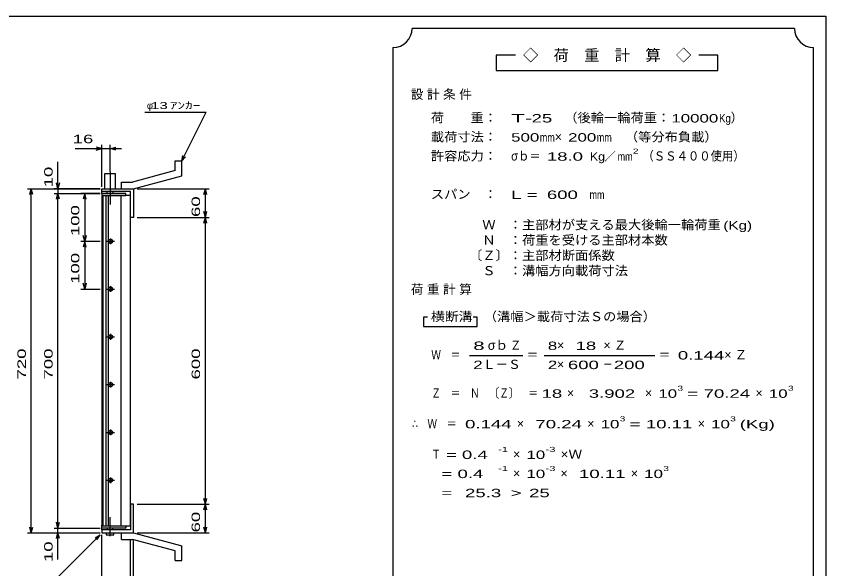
# Model space of a CAD drawing. Units: millimetres, scale not verified. Extents: x -1456 to 1406, y -1028 to 848.
# Drawn here: x -288 to 1406, y -309 to 848 of the extents above; entities that cross this region are included whole.
import ezdxf
from ezdxf.enums import TextEntityAlignment as Align

# ---------------------------------------------------------------- set-up
doc = ezdxf.new("R2010")
doc.units = ezdxf.units.MM
doc.header["$LTSCALE"] = 8
doc.linetypes.add('LONG_DASHED_DOTTED', pattern=[15.25, 12, -1.5, 0.25, -1.5])
for name, color, linetype, lineweight in [('0_2', 150, 'Continuous', 25), ('16', 3, 'Continuous', 25), ('19', 6, 'Continuous', 25), ('22', 2, 'Continuous', 25)]:
    doc.layers.add(name, color=color, linetype=linetype, lineweight=lineweight)
doc.styles.add('ベクトル', font='')
doc.styles.get('ベクトル').set_extended_font_data('ベクトル')

msp = doc.modelspace()

# ---------------------------------------------------------------- linework, layer by layer
at = {"layer": '0_2'}
for p, q in [((-1362.327, 847.727), (1405.673, 847.727)), ((1405.673, 847.727), (1405.673, -912.273))]:
    msp.add_line(p, q, dxfattribs=at)
at = {"layer": '16'}
for p, q in [((-58.927, 476.8), (-108.927, 476.8)), ((-108.927, 476.8), (-108.927, 472.3)), ((-58.927, 472.3), (-58.927, 476.8)), ((-108.927, 472.3), (-58.927, 472.3)), ((-108.927, 472.3), (-108.927, -218.7)), ((-48.927, 472.3), (-108.927, 472.3)), ((-106.927, 472.3), (-106.927, -218.7)), ((-99.927, -218.7), (-99.927, 472.3)), ((-95.927, 472.3), (-95.927, -218.7)), ((-68.927, -218.7), (-68.927, 472.3)), ((-48.927, -218.7), (-48.927, 472.3)), ((-98.927, 376.8), (-82.927, 376.8)), ((-88.927, 379.8), (-92.927, 379.8)), ((-92.927, 373.8), (-88.927, 373.8)), ((-90.927, 382.8), (-90.927, 370.8)), ((-98.927, 276.8), (-82.927, 276.8)), ((-88.927, 279.8), (-92.927, 279.8)), ((-92.927, 273.8), (-88.927, 273.8)), ((-90.927, 282.8), (-90.927, 270.8)), ((-98.927, 176.8), (-82.927, 176.8)), ((-88.927, 179.8), (-92.927, 179.8)), ((-92.927, 173.8), (-88.927, 173.8)), ((-90.927, 182.8), (-90.927, 170.8)), ((-98.927, 76.8), (-82.927, 76.8)), ((-88.927, 79.8), (-92.927, 79.8)), ((-92.927, 73.8), (-88.927, 73.8)), ((-90.927, 82.8), (-90.927, 70.8)), ((-98.927, -23.2), (-82.927, -23.2)), ((-88.927, -20.2), (-92.927, -20.2)), ((-92.927, -26.2), (-88.927, -26.2)), ((-90.927, -17.2), (-90.927, -29.2)), ((-90.927, -117.2), (-90.927, -129.2)), ((-98.927, -123.2), (-82.927, -123.2)), ((-88.927, -120.2), (-92.927, -120.2)), ((-92.927, -126.2), (-88.927, -126.2)), ((-108.927, -218.7), (-58.927, -218.7)), ((-108.927, -223.2), (-108.927, -218.7)), ((-108.927, -218.7), (-48.927, -218.7)), ((-58.927, -218.7), (-58.927, -223.2)), ((-58.927, -223.2), (-108.927, -223.2))]:
    msp.add_line(p, q, dxfattribs=at)
for centre, radius, start, end in [((-92.927, 376.8), 3, 90, 270), ((-90.927, 376.8), 4, 46.6, 133.4), ((-90.927, 376.8), 4, 226.6, 313.4), ((-88.927, 376.8), 3, 270, 90), ((-92.927, 276.8), 3, 90, 270), ((-90.927, 276.8), 4, 46.6, 133.4), ((-90.927, 276.8), 4, 226.6, 313.4), ((-88.927, 276.8), 3, 270, 90), ((-92.927, 176.8), 3, 90, 270), ((-90.927, 176.8), 4, 46.6, 133.4), ((-90.927, 176.8), 4, 226.6, 313.4), ((-88.927, 176.8), 3, 270, 90), ((-92.927, 76.8), 3, 90, 270), ((-90.927, 76.8), 4, 46.6, 133.4), ((-90.927, 76.8), 4, 226.6, 313.4), ((-88.927, 76.8), 3, 270, 90), ((-92.927, -23.2), 3, 90, 270), ((-90.927, -23.2), 4, 46.6, 133.4), ((-90.927, -23.2), 4, 226.6, 313.4), ((-88.927, -23.2), 3, 270, 90), ((-92.927, -123.2), 3, 90, 270), ((-90.927, -123.2), 4, 46.6, 133.4), ((-90.927, -123.2), 4, 226.6, 313.4), ((-88.927, -123.2), 3, 270, 90)]:
    msp.add_arc(centre, radius, start, end, dxfattribs=at)
at = {"layer": '19'}
for p, q in [((44.073, 544.8), (58.073, 544.8)), ((44.073, 524.8), (44.073, 544.8)), ((58.073, 513.8), (58.073, 544.8)), ((-102.927, 486.8), (-102.927, 518.8)), ((-102.927, 518.8), (-80.927, 518.8)), ((-80.927, 518.8), (-80.927, 486.8)), ((44.073, 524.8), (-44.927, 500.8)), ((-42.927, 486.8), (58.073, 513.8)), ((-67.927, 500.8), (-44.927, 500.8)), ((-67.927, 486.8), (-67.927, 500.8)), ((-108.927, 476.8), (-108.927, 486.8)), ((-108.927, 480.8), (-108.927, 486.8)), ((-108.927, 486.8), (-43.927, 486.8)), ((-48.927, 480.8), (-108.927, 480.8)), ((-97.927, 476.8), (-97.927, 480.8)), ((-85.927, 480.8), (-85.927, 476.8)), ((-67.927, 486.8), (-42.927, 486.8)), ((-48.927, 426.8), (-48.927, 480.8)), ((-43.927, 486.8), (-42.927, 485.8)), ((-42.927, 485.8), (-42.927, 426.8)), ((-42.927, 426.8), (-48.927, 426.8)), ((-42.927, -173.2), (-48.927, -173.2)), ((-48.927, -173.2), (-48.927, -227.2)), ((-42.927, -232.2), (-42.927, -173.2)), ((-108.927, -227.2), (-108.927, -217.2)), ((-108.927, -227.2), (-108.927, -233.2)), ((-48.927, -227.2), (-108.927, -227.2)), ((-108.927, -233.2), (-43.927, -233.2)), ((-99.927, -233.2), (-99.927, -237.2)), ((-97.927, -223.2), (-97.927, -227.2)), ((-85.927, -227.2), (-85.927, -223.2)), ((-83.927, -237.2), (-83.927, -233.2)), ((-67.927, -233.2), (-42.927, -233.2)), ((-67.927, -247.2), (-67.927, -233.2)), ((-43.927, -233.2), (-42.927, -232.2)), ((-42.927, -233.2), (58.073, -260.2)), ((-99.927, -237.2), (-83.927, -237.2)), ((-67.927, -247.2), (-44.927, -247.2)), ((44.073, -271.2), (-44.927, -247.2)), ((58.073, -291.2), (58.073, -260.2)), ((44.073, -291.2), (44.073, -271.2)), ((44.073, -291.2), (58.073, -291.2))]:
    msp.add_line(p, q, dxfattribs=at)
at = {"layer": '19', "linetype": 'LONG_DASHED_DOTTED'}
for p, q in [((-91.927, 521.8), (-91.927, 453.8)), ((-91.927, -240.2), (-91.927, -200.2))]:
    msp.add_line(p, q, dxfattribs=at)
at = {"layer": '22', "color": 4}
for p, q in [((1340.073, 822.127), (540.073, 822.127)), ((500.073, 782.127), (500.073, -457.873)), ((1380.073, -457.873), (1380.073, 782.127)), ((756.073, 766.127), (716.073, 766.127)), ((716.073, 766.127), (716.073, 734.127)), ((1180.073, 766.127), (1140.073, 766.127)), ((1180.073, 734.127), (1180.073, 766.127)), ((716.073, 734.127), (1180.073, 734.127)), ((-18.927, 646.8), (109.073, 646.8)), ((58.073, 544.8), (109.073, 646.8)), ((-108.927, 490.8), (-108.927, 578.8)), ((-91.927, 522.8), (-91.927, 578.8)), ((-164.927, 570.8), (-108.927, 570.8)), ((-108.927, 570.8), (-120.927, 574)), ((-120.927, 567.6), (-108.927, 570.8)), ((-108.927, 570.8), (-91.927, 570.8)), ((-91.927, 570.8), (-79.927, 574)), ((-79.927, 567.6), (-91.927, 570.8)), ((-91.927, 570.8), (-67.927, 570.8)), ((-200.927, 486.8), (-200.927, 542.8)), ((58.073, 544.8), (60.473, 556.48)), ((58.073, 544.8), (66.073, 553.6)), ((-200.927, 486.8), (-204.127, 498.8)), ((-197.727, 498.8), (-200.927, 486.8)), ((-264.927, 486.8), (-112.927, 486.8)), ((-260.127, 474.8), (-256.927, 486.8)), ((-253.727, 474.8), (-256.927, 486.8)), ((-256.927, -233.2), (-256.927, 486.8)), ((-112.927, 486.8), (-208.927, 486.8)), ((-208.927, 476.8), (-112.927, 476.8)), ((-204.127, 464.8), (-200.927, 476.8)), ((-200.927, 486.8), (-200.927, 476.8)), ((-197.727, 464.8), (-200.927, 476.8)), ((-200.927, -223.2), (-200.927, 476.8)), ((-112.927, 476.8), (-152.927, 476.8)), ((-144.927, 476.8), (-148.127, 464.8)), ((-141.727, 464.8), (-144.927, 476.8)), ((-144.927, 476.8), (-144.927, 376.8)), ((-34.927, 486.8), (115.473, 486.8)), ((104.273, 474.8), (107.473, 486.8)), ((110.673, 474.8), (107.473, 486.8)), ((107.473, 426.8), (107.473, 486.8)), ((-34.927, 426.8), (115.473, 426.8)), ((107.473, 426.8), (104.273, 438.8)), ((104.273, 414.8), (107.473, 426.8)), ((107.473, 426.8), (110.673, 438.8)), ((110.673, 414.8), (107.473, 426.8)), ((107.473, -173.2), (107.473, 426.8)), ((-152.927, 376.8), (-112.927, 376.8)), ((-144.927, 376.8), (-148.127, 388.8)), ((-144.927, 376.8), (-148.127, 364.8)), ((-141.727, 388.8), (-144.927, 376.8)), ((-141.727, 364.8), (-144.927, 376.8)), ((-144.927, 376.8), (-144.927, 276.8)), ((-144.927, 276.8), (-148.127, 288.8)), ((-141.727, 288.8), (-144.927, 276.8)), ((-152.927, 276.8), (-112.927, 276.8)), ((572.073, 218.127), (564.073, 218.127)), ((564.073, 218.127), (564.073, 198.127)), ((676.073, 218.127), (668.073, 218.127)), ((676.073, 198.127), (676.073, 218.127)), ((564.073, 198.127), (676.073, 198.127)), ((660.073, 138.127), (772.073, 138.127)), ((816.073, 138.127), (1048.073, 138.127)), ((107.473, -173.2), (104.273, -161.2)), ((107.473, -173.2), (110.673, -161.2)), ((-34.927, -173.2), (115.473, -173.2)), ((104.273, -185.2), (107.473, -173.2)), ((110.673, -185.2), (107.473, -173.2)), ((107.473, -233.2), (107.473, -173.2)), ((-200.927, -223.2), (-204.127, -211.2)), ((-200.927, -223.2), (-197.727, -211.2)), ((-264.927, -233.2), (-112.927, -233.2)), ((-256.927, -233.2), (-260.127, -221.2)), ((-256.927, -233.2), (-253.727, -221.2)), ((-208.927, -223.2), (-112.927, -223.2)), ((-208.927, -233.2), (-112.927, -233.2)), ((-204.127, -245.2), (-200.927, -233.2)), ((-200.927, -233.2), (-200.927, -223.2)), ((-197.727, -245.2), (-200.927, -233.2)), ((-200.927, -289.2), (-200.927, -233.2)), ((-34.927, -233.2), (115.473, -233.2)), ((107.473, -233.2), (104.273, -221.2)), ((107.473, -233.2), (110.673, -221.2)), ((-232.927, -357.2), (-112.927, -237.2)), ((-123.327, -243.6), (-112.927, -237.2)), ((-119.327, -247.6), (-112.927, -237.2)), ((-108.927, -365.2), (-108.927, -237.2)), ((-108.927, -421.2), (-108.927, -237.2)), ((-48.927, -365.2), (-48.927, -249.4)), ((-42.927, -421.2), (-42.927, -249.4))]:
    msp.add_line(p, q, dxfattribs=at)
for centre, start, end in [((500.073, 822.127), 270, 0), ((1380.073, 822.127), 180, 270)]:
    msp.add_arc(centre, 40, start, end, dxfattribs=at)

# ---------------------------------------------------------------- texts
at = {"layer": '22', "style": 'ベクトル'}
for s, height, p in [('◇\u3000荷\u3000重\u3000計\u3000算\u3000◇', 23.46, (772.073, 766.127)), ('φ', 14.66, (-14.927, 660.8)), ('）', 19.35, (1206.473, 635.327)), ('×', 19.35, (838.473, 595.327)), ('／', 17.6, (942.073, 554.127)), ('σｂ', 19.35, (698.473, 159.327)), ('×', 19.35, (843.273, 159.327)), ('Ｌ－Ｓ', 19.35, (688.073, 119.327)), ('×', 19.35, (843.273, 119.327)), ('×', 19.35, (864.073, 59.327)), ('×', 19.35, (1027.273, 59.327)), ('×', 19.35, (1258.473, 59.327)), ('×', 19.35, (759.273, -4.673)), ('×', 19.35, (906.473, -4.673)), ('×', 19.35, (1137.673, -4.673)), ('×', 19.35, (751.273, -68.673)), ('×', 19.35, (751.273, -108.673)), ('×', 19.35, (850.473, -108.673)), ('×', 19.35, (997.673, -108.673))]:
    msp.add_text(s, height=height, dxfattribs=at).set_placement(p, align=Align.MIDDLE_LEFT)
for s, height, width, p in [(' 13 ', 14.66, 1.6, (-14.927, 660.8)), ('ｱﾝｶｰ', 14.66, 1.6, (33.073, 660.8)), ('荷\u3000\u3000重：\u3000', 19.35, 1.05, (579.273, 635.327)), ('（後輪一輪荷重：', 19.35, 1.05, (858.473, 635.327)), ('T-', 17.6, 2, (747.273, 634.127)), (' 25 ', 17.6, 1.65, (779.273, 634.127)), ('10000', 17.6, 1.5, (1082.473, 634.127)), ('Kg', 17.6, 0.85, (1182.473, 634.127)), (' 16 ', 17.6, 1.65, (-180.927, 590.8)), ('載荷寸法：\u3000', 19.35, 1.05, (579.273, 595.327)), ('500', 17.6, 1.5, (747.273, 594.127)), ('mm', 17.6, 0.8, (807.273, 594.127)), ('200', 17.6, 1.5, (866.473, 594.127)), ('mm', 17.6, 0.8, (926.473, 594.127)), ('\u3000（等分布負載）', 19.35, 1.05, (957.673, 595.327)), ('許容応力：\u3000', 19.35, 1.05, (579.273, 555.327)), ('σｂ＝', 19.35, 0.9, (747.273, 555.327)), (' 18.0', 17.6, 1.65, (811.273, 554.127)), ('Kg', 17.6, 1.1, (912.073, 554.127)), ('mm', 17.6, 0.8, (970.073, 554.127)), ('2', 10.56, 1.5, (1002.073, 565.327)), ('（ＳＳ４００使用）', 19.35, 0.9, (1022.073, 555.327)), ('スパン\u3000：\u3000', 19.35, 1.05, (579.273, 475.327)), ('L = ', 17.6, 1.65, (747.273, 474.127)), (' 600 ', 17.6, 1.65, (811.273, 474.127)), ('mm', 17.6, 0.8, (911.273, 474.127)), ('\u3000Ｗ\u3000：主部材が支える最大後輪一輪荷重', 19.35, 1.05, (659.273, 411.327)), ('(Kg)', 17.6, 1.35, (1191.273, 410.127)), ('\u3000Ｎ\u3000：荷重を受ける主部材本数', 19.35, 1.05, (659.273, 379.327)), ('〔Ｚ〕：主部材断面係数', 19.35, 1.05, (659.273, 347.327)), ('\u3000Ｓ\u3000：溝幅方向載荷寸法', 19.35, 1.05, (659.273, 315.327)), ('横断溝', 19.35, 1.1, (579.273, 219.327)), ('\u3000（溝幅＞載荷寸法Ｓの場合）', 19.35, 1.05, (662.473, 219.327)), ('8', 17.6, 1.8, (668.073, 158.127)), ('Ｚ', 19.35, 0.9, (744.873, 159.327)), ('8', 17.6, 1.5, (824.073, 158.127)), (' 18 ', 17.6, 1.65, (871.273, 158.127)), ('Ｗ\u3000＝', 19.35, 0.75, (580.073, 139.327)), ('＝', 19.35, 0.9, (780.073, 139.327)), ('＝', 19.35, 0.9, (1056.073, 139.327)), ('0.144', 17.6, 1.65, (1096.073, 138.127)), ('2', 17.6, 1.5, (668.073, 118.127)), ('2', 17.6, 1.5, (824.073, 118.127)), (' 600 ', 17.6, 1.65, (855.273, 118.127)), ('－', 19.35, 0.75, (939.273, 119.327)), (' 200 ', 17.6, 1.65, (951.273, 118.127)), ('Ｚ\u3000＝\u3000Ｎ\u3000〔Ｚ〕\u3000＝', 19.35, 0.75, (580.073, 59.327)), ('3', 10.56, 1.5, (1095.273, 69.327)), ('3', 10.56, 1.5, (1326.473, 69.327)), (' 18 ', 17.6, 1.65, (800.073, 58.127)), ('  3.902', 17.6, 1.65, (888.073, 58.127)), ('10', 17.6, 1.5, (1055.273, 58.127)), ('=', 17.6, 1.7, (1115.273, 58.127)), (' 70.24', 17.6, 1.65, (1139.273, 58.127)), ('10', 17.6, 1.5, (1286.473, 58.127)), ('∴\u3000Ｗ\u3000＝', 19.35, 0.75, (540.073, -4.673)), (' 0.144', 17.6, 1.65, (640.073, -5.873)), (' 70.24', 17.6, 1.65, (787.273, -5.873)), ('10', 17.6, 1.5, (934.473, -5.873)), ('3', 10.56, 1.5, (974.473, 5.327)), (' 10.11', 17.6, 1.65, (1018.473, -5.873)), ('10', 17.6, 1.5, (1165.673, -5.873)), ('3', 10.56, 1.5, (1205.673, 5.327)), ('(Kg)', 17.6, 1.65, (1225.673, -5.873)), ('=', 17.6, 1.7, (994.473, -5.873)), ('Ｔ', 19.35, 0.75, (580.073, -68.673)), (' = 0.4', 17.6, 1.65, (600.073, -69.873)), ('-1', 10.56, 1.65, (720.073, -58.673)), ('10', 17.6, 1.5, (779.273, -69.873)), ('-3', 10.56, 1.65, (819.273, -58.673)), ('×Ｗ', 19.35, 1.1, (850.473, -68.673)), ('  = 0.4', 17.6, 1.65, (580.073, -109.873)), ('-1', 10.56, 1.65, (720.073, -98.673)), ('10', 17.6, 1.5, (779.273, -109.873)), ('-3', 10.56, 1.65, (819.273, -98.673)), (' 10.11', 17.6, 1.65, (878.473, -109.873)), ('10', 17.6, 1.5, (1025.673, -109.873)), ('3', 10.56, 1.5, (1065.673, -98.673)), ('  =', 17.6, 1.65, (580.073, -149.873)), (' 25.3', 17.6, 1.65, (640.073, -149.873)), ('>', 17.6, 1.7, (746.073, -149.873)), (' 25 ', 17.6, 1.65, (774.073, -149.873))]:
    msp.add_text(s, height=height, dxfattribs=dict(at, width=width)).set_placement(p, align=Align.MIDDLE_LEFT)
at = {"layer": '22', "style": 'ベクトル', "width": 1.65}
for s, p in [(' 10 ', (-220.927, 478.8)), (' 60 ', (87.473, 416.8)), (' 100 ', (-164.927, 376.8)), (' 100 ', (-164.927, 276.8)), (' 720 ', (-276.927, 76.8)), (' 700 ', (-220.927, 76.8)), (' 600 ', (87.473, 76.8)), (' 60 ', (87.473, -243.2)), (' 10 ', (-220.927, -305.2))]:
    msp.add_text(s, height=17.6, rotation=90, dxfattribs=at).set_placement(p, align=Align.MIDDLE_LEFT)
at = {"layer": '22', "char_height": 19.35, "attachment_point": 4, "style": 'ベクトル'}
for s, insert in [('\\T1.28;設計条件', (537.273, 683.327)), ('\\T1.28;荷重計算', (537.273, 275.327)), ('\\T1.42;×Ｚ', (940.473, 159.327)), ('\\T1.42;×Ｚ', (1193.273, 139.327))]:
    msp.add_mtext(s, dxfattribs=dict(at, insert=insert))

doc.saveas('drawing.dxf')
